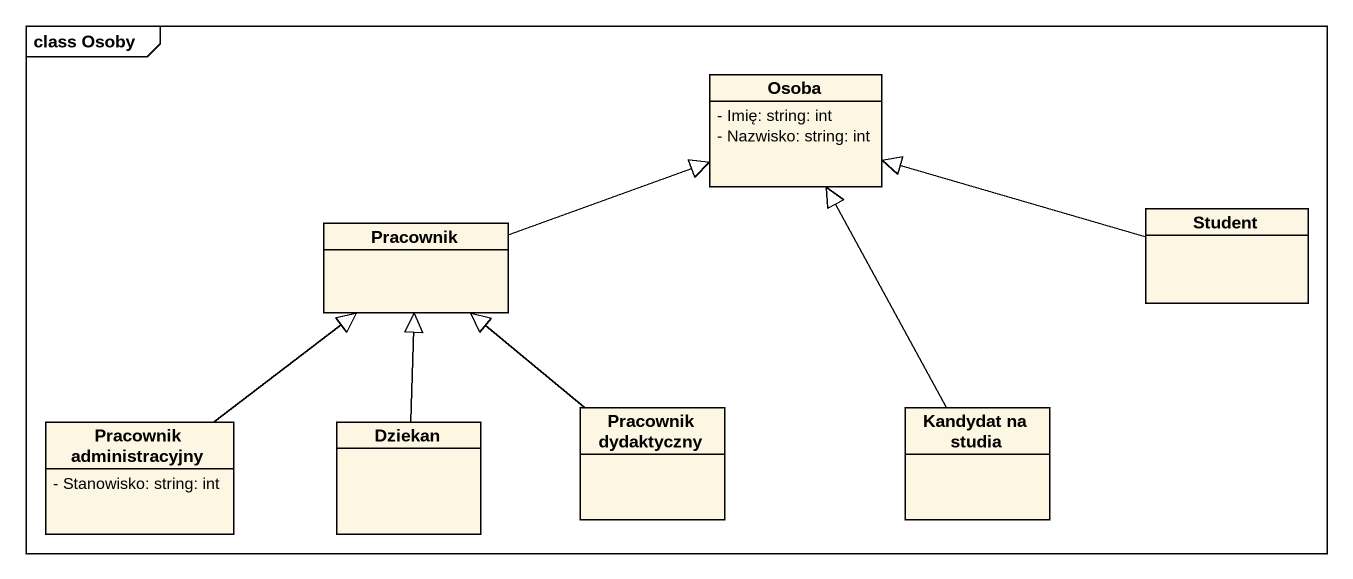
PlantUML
@startuml
mainframe class Osoby
hide circle
hide empty members
skinparam classAttributeIconSize 0
class Osoba {
  - Imię: string: int
  - Nazwisko: string: int
}
class Pracownik
class Student
class "Pracownik administracyjny" as Pracownik_administracyjny {
  - Stanowisko: string: int
}
class Dziekan
class "Pracownik dydaktyczny" as Pracownik_dydaktyczny
class "Kandydat na studia" as Kandydat_na_studia
Pracownik -right-|> Osoba
Student -left-|> Osoba
Pracownik_administracyjny -up-|> Pracownik
Dziekan -up-|> Pracownik
Pracownik_dydaktyczny -up-|> Pracownik
Kandydat_na_studia -up-|> Osoba
@enduml
